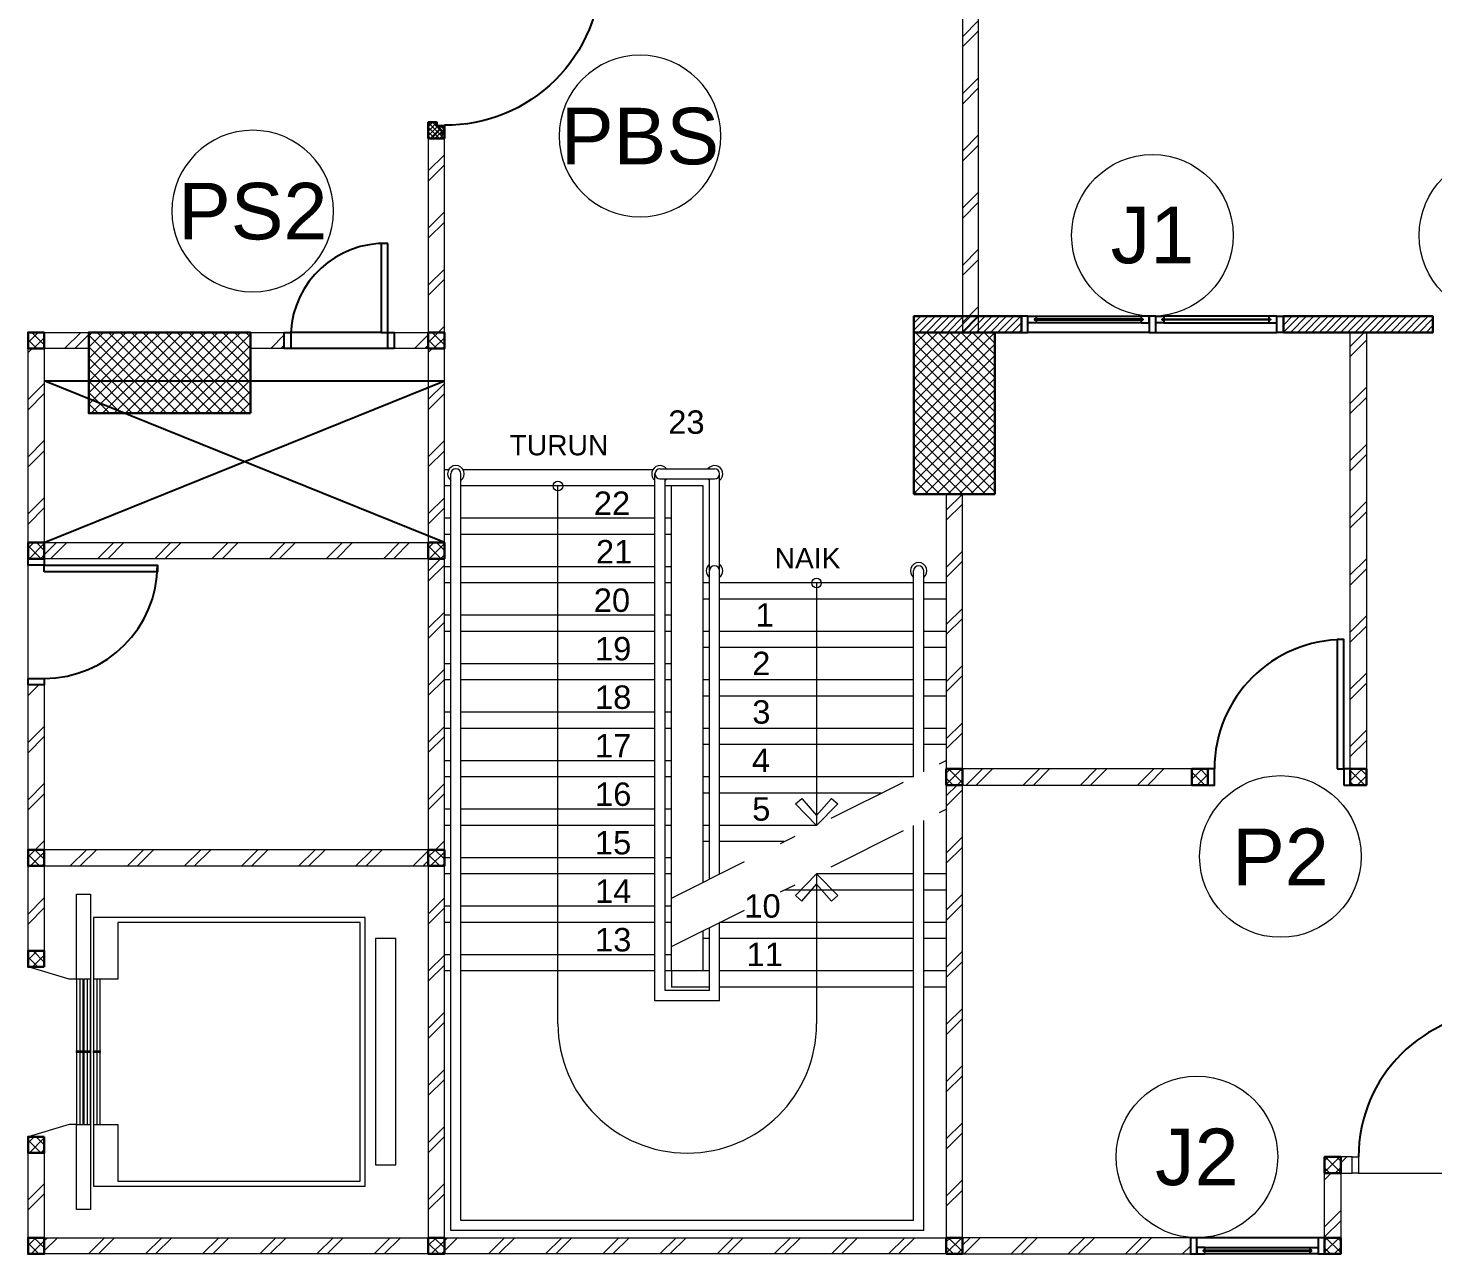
# Model space of a CAD drawing. Header units: millimetres. Extents: x -108 to 351, y -17 to 192.
# Drawn here: x 158.84 to 167.53, y 7.9 to 15.48 of the extents above; entities that cross this region are included whole.
import ezdxf
from ezdxf.enums import TextEntityAlignment as Align

# ---------------------------------------------------------------- set-up
doc = ezdxf.new("R2010")
doc.units = ezdxf.units.MM
doc.linetypes.add('DASHDOT', pattern=[1, 0.5, -0.25, 0, -0.25])
for name, color, linetype, lineweight in [('ars', 11, 'Continuous', 0), ('ars @ 1', 11, 'Continuous', 0), ('ARSIR', 31, 'Continuous', 5), ('KACA', 151, 'Continuous', 5), ('KOL', 1, 'Continuous', 30), ('KOLOM', 4, 'Continuous', 9), ('lan', 7, 'Continuous', 15), ('LIFT', 15, 'Continuous', 15), ('NOT', 7, 'Continuous', 20), ('Stair', 7, 'Continuous', 15), ('tem', 5, 'Continuous', 20)]:
    doc.layers.add(name, color=color, linetype=linetype, lineweight=lineweight)
doc.layers.add('as', color=1, linetype='Continuous', plot=False)
for name, color, linetype in [('HID', 1, 'Continuous'), ('Kusen', 30, 'Continuous'), ('STL', 6, 'Continuous')]:
    doc.layers.add(name, color=color, linetype=linetype)
doc.styles.add('RM25', font='arial.ttf')
doc.styles.add('S', font='simplex', dxfattribs={"width": 0.75})
doc.styles.get("Standard").update_dxf_attribs({"font": 'arial.ttf'})
pattern_1 = [(45, (0, 0), (-0.1767767, 0.1767767), []), (45, (0.0625, 0), (-0.1767767, 0.1767767), [])]
pattern_2 = [(225, (1.1, 1e-06), (-0.014142, 0.014142), []), (135, (1.1, 1e-06), (0.014142, 0.014142), [])]
pattern_3 = [(315, (-2e-13, 1e-06), (0.014142, 0.014142), []), (45, (-2e-13, 1e-06), (-0.014142, 0.014142), [])]
pattern_4 = [(45, (504.54594, -325.874947), (-0.0220970869, 0.0220970869), [])]
pattern_5 = [(225, (18.8672, 56.584), (0.1767767, -0.1767767), []), (225, (18.8047, 56.584), (0.1767767, -0.1767767), [])]

# ---------------------------------------------------------------- blocks, each defined once
blk = doc.blocks.new('K 10.10')
at = {"layer": 'ars'}
h = blk.add_hatch(dxfattribs=at)
h.set_pattern_fill('_USER', color=256, scale=0.05, angle=45, double=1, pattern_type=0)
h.set_pattern_definition([(45, (0, 0), (-0.035355339, 0.035355339), []), (135, (0, 0), (-0.035355339, -0.035355339), [])])
h.paths.add_polyline_path([(1560.5383, 1380.4069), (1560.6383, 1380.4069), (1560.6383, 1380.5069), (1560.5383, 1380.5069)])
at = {"layer": 'KOL'}
blk.add_lwpolyline([(1560.5383, 1380.4069), (1560.6383, 1380.4069), (1560.6383, 1380.5069), (1560.5383, 1380.5069)], close=True, dxfattribs=at)
blk = doc.blocks.new('k2')
at = {"layer": 'ars'}
h = blk.add_hatch(dxfattribs=at)
h.set_pattern_fill('_USER', color=256, scale=0.05, angle=45, double=1, pattern_type=0)
h.set_pattern_definition([(45, (0, -5), (-0.03535534, 0.03535534), []), (135, (0, -5), (-0.03535534, -0.03535534), [])])
h.paths.add_polyline_path([(-0.25, -0.5), (0.25, -0.5), (0.25, 0.5), (-0.25, 0.5)])
at = {"layer": 'KOL'}
blk.add_lwpolyline([(-0.25, -0.5), (0.25, -0.5), (0.25, 0.5), (-0.25, 0.5)], close=True, dxfattribs=at)
blk = doc.blocks.new('D-P90')
at = {"layer": 'ars'}
h = blk.add_hatch(dxfattribs=at)
h.set_pattern_fill('ANSI37', color=256, scale=0.005, angle=-90, style=0)
h.set_pattern_definition([(45, (-1350.94906, -1248.591899), (0.01122532015, -0.01122532015), []), (315, (-1350.94906, -1248.591899), (-0.01122532015, -0.01122532015), [])])
h.paths.add_polyline_path([(0.009, -0.1833, -0.414214), (0.01, -0.1843), (0.01, -1.1162, -0.414214), (0.009, -1.1172), (-0.0345, -1.1172, 0.414214), (-0.037, -1.1197), (-0.037, -1.142, -1), (-0.0385, -1.142), (-0.0385, -0.1585, -1), (-0.037, -0.1585), (-0.037, -0.1808, 0.414214), (-0.0345, -0.1833)])
at = {"layer": 'as'}
for p, q in [((-0.0395, -0.1577), (-0.0457, -0.1577)), ((-0.0425, -0.1608), (-0.0425, -0.1546))]:
    blk.add_line(p, q, dxfattribs=at)
at = {"layer": 'HID'}
for p, q in [((-0.0437, -0.1248), (-0.0915, -0.077)), ((-0.0423, -0.1234), (-0.0907, -0.075)), ((0.9423, -0.1234), (0.9907, -0.075)), ((0.9437, -0.1248), (0.9915, -0.077)), ((-0.0657, -0.147), (-0.023, -0.1043)), ((-0.0628, -0.147), (-0.023, -0.1072)), ((0.9657, -0.147), (0.923, -0.1043)), ((0.9628, -0.147), (0.923, -0.1072))]:
    blk.add_line(p, q, dxfattribs=at)
for points in [[(-0.0439, -0.1252), (-0.044, -0.1251), (-0.042, -0.1231), (-0.0419, -0.1232)], [(0.9439, -0.1252), (0.944, -0.1251), (0.942, -0.1231), (0.9419, -0.1232)]]:
    blk.add_lwpolyline(points, dxfattribs=at)
at = {"layer": 'KOL'}
blk.add_line((0.97, -0.13), (0.97, -0.15), dxfattribs=at)
at = {"layer": 'Kusen'}
for p, q in [((-0.0422, -0.1567), (-0.0378, -0.1577)), ((-0.0419, -0.1553), (-0.0376, -0.1562))]:
    blk.add_line(p, q, dxfattribs=at)
at = {"layer": 'Kusen', "ltscale": 2}
for p, q in [((-0.0986, -0.2206), (-0.0986, -1.0599)), ((-0.0786, -0.2406), (-0.0786, -1.0599)), ((-0.074, -0.2106), (-0.04, -0.2106)), ((-0.074, -0.2206), (-0.074, -0.2106)), ((-0.074, -0.2506), (-0.074, -0.2406)), ((-0.074, -0.2506), (-0.04, -0.2506)), ((-0.0615, -0.2506), (-0.0615, -0.2106)), ((-0.04, -0.2506), (-0.04, -0.2106)), ((0.0455, -0.2106), (0.0115, -0.2106)), ((0.0115, -0.2506), (0.0115, -0.2106)), ((0.0455, -0.2506), (0.0115, -0.2506)), ((0.033, -0.2506), (0.033, -0.2106)), ((0.0455, -0.2206), (0.0455, -0.2106)), ((0.0455, -0.2506), (0.0455, -0.2406)), ((0.0528, -0.2406), (0.0528, -1.0599)), ((0.0728, -0.2206), (0.0728, -1.0599)), ((-0.074, -1.0499), (-0.04, -1.0499)), ((-0.074, -1.0499), (-0.074, -1.0599)), ((-0.074, -1.0799), (-0.074, -1.0899)), ((-0.074, -1.0899), (-0.04, -1.0899)), ((-0.0615, -1.0499), (-0.0615, -1.0899)), ((-0.04, -1.0499), (-0.04, -1.0899)), ((0.0455, -1.0499), (0.0115, -1.0499)), ((0.0115, -1.0499), (0.0115, -1.0899)), ((0.0455, -1.0899), (0.0115, -1.0899)), ((0.033, -1.0499), (0.033, -1.0899)), ((0.0455, -1.0499), (0.0455, -1.0599)), ((0.0455, -1.0799), (0.0455, -1.0899))]:
    blk.add_line(p, q, dxfattribs=at)
for points in [[(-0.0986, -0.2406), (-0.0615, -0.2406), (-0.0615, -0.2206), (-0.0986, -0.2206), (-0.0986, -0.2406)], [(0.0728, -0.2406), (0.033, -0.2406), (0.033, -0.2206), (0.0728, -0.2206), (0.0728, -0.2406)], [(-0.1013, -1.0599), (-0.0615, -1.0599), (-0.0615, -1.0799), (-0.1013, -1.0799), (-0.1013, -1.0599)], [(0.0728, -1.0599), (0.033, -1.0599), (0.033, -1.0799), (0.0728, -1.0799), (0.0728, -1.0599)]]:
    blk.add_lwpolyline(points, dxfattribs=at)
at = {"layer": 'Kusen'}
blk.add_circle((-0.0425, -0.1577), 0.001, dxfattribs=at)
for radius, start, end in [(0.0025, 75.78042, 11.38506), (0.9611, 270, 0.45972)]:
    blk.add_arc((-0.0425, -0.1577), radius, start, end, dxfattribs=at)
at = {"layer": 'STL'}
for p, q in [((-0.0385, -0.1585), (-0.0385, -1.142)), ((-0.037, -0.1808), (-0.037, -0.1585)), ((-0.0345, -0.1833), (0.009, -0.1833)), ((0.01, -0.1843), (0.01, -1.1162)), ((-0.037, -1.1197), (-0.037, -1.142)), ((-0.0345, -1.1172), (0.009, -1.1172))]:
    blk.add_line(p, q, dxfattribs=at)
for points in [[(0, -0.1002), (0, -0.1032), (-0.0185, -0.1032, 0.414214), (-0.02, -0.1047), (-0.02, -0.148, -0.414214), (-0.022, -0.15), (-0.068, -0.15, -0.414214), (-0.07, -0.148), (-0.07, -0.13), (-0.067, -0.13), (-0.067, -0.1455, 0.414214), (-0.0655, -0.147), (-0.0245, -0.147, 0.414214), (-0.023, -0.1455), (-0.023, -0.1022, -0.414214), (-0.021, -0.1002)], [(0.9, -0.1002), (0.9, -0.1032), (0.9185, -0.1032, -0.414214), (0.92, -0.1047), (0.92, -0.148, 0.414214), (0.922, -0.15), (0.968, -0.15, 0.414214), (0.97, -0.148), (0.97, -0.13), (0.967, -0.13), (0.967, -0.1455, -0.414214), (0.9655, -0.147), (0.9245, -0.147, -0.414214), (0.923, -0.1455), (0.923, -0.1022, 0.414214), (0.921, -0.1002)]]:
    blk.add_lwpolyline(points, format="xyb", close=True, dxfattribs=at)
blk.add_lwpolyline([(0.009, -0.1818), (-0.0345, -0.1818, -0.414214), (-0.0355, -0.1808), (-0.0355, -0.1585, 1), (-0.04, -0.1585), (-0.04, -1.142, 1), (-0.0355, -1.142), (-0.0355, -1.1197, -0.414214), (-0.0345, -1.1187), (0.009, -1.1187, 0.414214), (0.0115, -1.1162), (0.0115, -0.1843)], format="xyb", dxfattribs=at)
for centre, radius, start, end in [((-0.0377, -0.1585), 0.00075, 0, 180), ((-0.0345, -0.1808), 0.0025, 180, 270), ((0.009, -0.1843), 0.0025, 360, 90), ((0.009, -0.1843), 0.001, 360, 90), ((-0.0345, -1.1197), 0.0025, 90, 180), ((0.009, -1.1162), 0.001, 270, 0), ((-0.0377, -1.142), 0.00075, 180, 0)]:
    blk.add_arc(centre, radius, start, end, dxfattribs=at)
blk = doc.blocks.new('PINTU DARURAT')
at = {"layer": 'ARSIR'}
h = blk.add_hatch(dxfattribs=at)
h.set_pattern_fill('_USER', color=256, scale=0.02, angle=315, style=0, double=1, pattern_type=0)
h.set_pattern_definition(pattern_3)
edge = h.paths.add_edge_path()
edge.add_line((0, 0), (0.1, 0))
edge.add_line((0.1, 0), (0.1, 0.0502))
edge.add_line((0.1, 0.0502), (0.077, 0.0502))
edge.add_line((0.077, 0.0502), (0.077, 0.0955))
edge.add_arc((0.0755, 0.0955), 0.0015, 360, 450)
edge.add_line((0.0755, 0.097), (0.0345, 0.097))
edge.add_arc((0.0345, 0.0955), 0.0015, 90, 180)
edge.add_line((0.033, 0.0955), (0.033, 0.08))
edge.add_line((0.033, 0.08), (0.03, 0.08))
edge.add_line((0.03, 0.08), (0.03, 0.1))
edge.add_line((0.03, 0.1), (0, 0.1))
edge.add_line((0, 0.1), (0, 0))
h = blk.add_hatch(dxfattribs=at)
h.set_pattern_fill('_USER', color=256, scale=0.02, angle=315, style=0, double=1, pattern_type=0)
h.set_pattern_definition(pattern_3)
edge = h.paths.add_edge_path()
edge.add_line((0, 0), (0.1, 0))
edge.add_line((0.1, 0), (0.1, 0.0502))
edge.add_line((0.1, 0.0502), (0.077, 0.0502))
edge.add_line((0.077, 0.0502), (0.077, 0.0955))
edge.add_arc((0.0755, 0.0955), 0.0015, 360, 450)
edge.add_line((0.0755, 0.097), (0.0345, 0.097))
edge.add_arc((0.0345, 0.0955), 0.0015, 90, 180)
edge.add_line((0.033, 0.0955), (0.033, 0.08))
edge.add_line((0.033, 0.08), (0.03, 0.08))
edge.add_line((0.03, 0.08), (0.03, 0.1))
edge.add_line((0.03, 0.1), (0, 0.1))
edge.add_line((0, 0.1), (0, 0))
h = blk.add_hatch(dxfattribs=at)
h.set_pattern_fill('_USER', color=256, scale=0.02, angle=315, style=0, double=1, pattern_type=0)
h.set_pattern_definition(pattern_2)
edge = h.paths.add_edge_path()
edge.add_line((1.1, 0), (1, 0))
edge.add_line((1, 0), (1, 0.0502))
edge.add_line((1, 0.0502), (1.023, 0.0502))
edge.add_line((1.023, 0.0502), (1.023, 0.0955))
edge.add_arc((1.0245, 0.0955), 0.0015, -630, -540, ccw=False)
edge.add_line((1.0245, 0.097), (1.0655, 0.097))
edge.add_arc((1.0655, 0.0955), 0.0015, -360, -270, ccw=False)
edge.add_line((1.067, 0.0955), (1.067, 0.08))
edge.add_line((1.067, 0.08), (1.07, 0.08))
edge.add_line((1.07, 0.08), (1.07, 0.1))
edge.add_line((1.07, 0.1), (1.1, 0.1))
edge.add_line((1.1, 0.1), (1.1, 0))
h = blk.add_hatch(dxfattribs=at)
h.set_pattern_fill('_USER', color=256, scale=0.02, angle=315, style=0, double=1, pattern_type=0)
h.set_pattern_definition(pattern_2)
edge = h.paths.add_edge_path()
edge.add_line((1.1, 0), (1, 0))
edge.add_line((1, 0), (1, 0.0502))
edge.add_line((1, 0.0502), (1.023, 0.0502))
edge.add_line((1.023, 0.0502), (1.023, 0.0955))
edge.add_arc((1.0245, 0.0955), 0.0015, -630, -540, ccw=False)
edge.add_line((1.0245, 0.097), (1.0655, 0.097))
edge.add_arc((1.0655, 0.0955), 0.0015, -360, -270, ccw=False)
edge.add_line((1.067, 0.0955), (1.067, 0.08))
edge.add_line((1.067, 0.08), (1.07, 0.08))
edge.add_line((1.07, 0.08), (1.07, 0.1))
edge.add_line((1.07, 0.1), (1.1, 0.1))
edge.add_line((1.1, 0.1), (1.1, 0))
at = {"layer": 'KOL'}
blk.add_line((1.1, 0.1), (1.1, 0), dxfattribs=at)
blk.add_line((1.1, 0.1), (1.1, 0), dxfattribs=at)
blk.add_line((1.1, 0.1), (1.1, 0), dxfattribs=at)
blk.add_line((1.1, 0.1), (1.1, 0), dxfattribs=at)
for points in [[(0, 0), (0.1, 0), (0.1, 0.0502), (0.077, 0.0502), (0.077, 0.0955, 0.414214), (0.0755, 0.097), (0.0345, 0.097, 0.414214), (0.033, 0.0955), (0.033, 0.08), (0.03, 0.08), (0.03, 0.1), (0, 0.1)], [(0, 0), (0.1, 0), (0.1, 0.0502), (0.077, 0.0502), (0.077, 0.0955, 0.414214), (0.0755, 0.097), (0.0345, 0.097, 0.414214), (0.033, 0.0955), (0.033, 0.08), (0.03, 0.08), (0.03, 0.1), (0, 0.1)], [(1.1, 0), (1, 0), (1, 0.0502), (1.023, 0.0502), (1.023, 0.0955, -0.414214), (1.0245, 0.097), (1.0655, 0.097, -0.414214), (1.067, 0.0955), (1.067, 0.08), (1.07, 0.08), (1.07, 0.1), (1.1, 0.1)], [(1.1, 0), (1, 0), (1, 0.0502), (1.023, 0.0502), (1.023, 0.0955, -0.414214), (1.0245, 0.097), (1.0655, 0.097, -0.414214), (1.067, 0.0955), (1.067, 0.08), (1.07, 0.08), (1.07, 0.1), (1.1, 0.1)]]:
    blk.add_lwpolyline(points, format="xyb", close=True, dxfattribs=at)
at = {"layer": 'Kusen', "xscale": -1, "rotation": 180}
blk.add_blockref('D-P90', (0.1, -0.05), dxfattribs=at)
blk = doc.blocks.new('T. J1')
at = {"layer": 'Kusen'}
for p, q in [((-0.7188, 0.1), (-0.0688, 0.1)), ((0.7212, 0.1), (0.0712, 0.1)), ((-0.0188, 0), (-0.7688, 0)), ((-0.0688, 0.06), (-0.7188, 0.06)), ((0.0212, 0), (0.7712, 0)), ((0.0712, 0.06), (0.7212, 0.06))]:
    blk.add_line(p, q, dxfattribs=at)
for points in [[(-0.8088, 0), (-0.7688, 0), (-0.7688, 0.1), (-0.8088, 0.1)], [(-0.0188, 0), (0.0212, 0), (0.0212, 0.1), (-0.0188, 0.1)], [(0.8112, 0), (0.7712, 0), (0.7712, 0.1), (0.8112, 0.1)]]:
    blk.add_lwpolyline(points, close=True, dxfattribs=at)
for points in [[(-0.7188, 0.0775), (-0.7188, 0.06), (-0.7688, 0.06), (-0.7688, 0.1), (-0.7188, 0.1), (-0.7188, 0.0825), (-0.7288, 0.0825), (-0.7288, 0.0775), (-0.7188, 0.0775)], [(-0.0688, 0.0775), (-0.0688, 0.06), (-0.0188, 0.06), (-0.0188, 0.1), (-0.0688, 0.1), (-0.0688, 0.0825), (-0.0588, 0.0825), (-0.0588, 0.0775), (-0.0688, 0.0775)], [(0.0712, 0.0775), (0.0712, 0.06), (0.0212, 0.06), (0.0212, 0.1), (0.0712, 0.1), (0.0712, 0.0825), (0.0612, 0.0825), (0.0612, 0.0775), (0.0712, 0.0775)], [(0.7212, 0.0775), (0.7212, 0.06), (0.7712, 0.06), (0.7712, 0.1), (0.7212, 0.1), (0.7212, 0.0825), (0.7312, 0.0825), (0.7312, 0.0775), (0.7212, 0.0775)]]:
    blk.add_lwpolyline(points, dxfattribs=at)
at = {"layer": 'Kusen', "color": 141}
for points in [[(-0.7288, 0.0775), (-0.0588, 0.0775), (-0.0588, 0.0825), (-0.7288, 0.0825)], [(0.7312, 0.0775), (0.0612, 0.0775), (0.0612, 0.0825), (0.7312, 0.0825)]]:
    blk.add_lwpolyline(points, close=True, dxfattribs=at)
blk = doc.blocks.new('P.80')
at = {"layer": 'Kusen'}
for points in [[(-69.8094, -74.8368), (-69.7694, -74.8368), (-69.7694, -74.0368), (-69.8094, -74.0368)], [(-70.6094, -74.9368), (-70.5694, -74.9368), (-70.5694, -74.8368), (-70.6094, -74.8368)], [(-69.7694, -74.9368), (-69.7294, -74.9368), (-69.7294, -74.8368), (-69.7694, -74.8368)]]:
    blk.add_lwpolyline(points, close=True, dxfattribs=at)
blk.add_arc((-69.7694, -74.8368), 0.8, 90, 180, dxfattribs=at)
blk = doc.blocks.new('P-90')
at = {"layer": 'Kusen'}
blk.add_lwpolyline([(374.6908, -21.5979), (374.7408, -21.5979), (374.7408, -22.4979), (374.6908, -22.4979)], close=True, dxfattribs=at)
at = {"layer": 'Kusen', "lineweight": 9}
for points in [[(373.8008, -22.4979), (373.8408, -22.4979), (373.8408, -22.5979), (373.8008, -22.5979)], [(374.7408, -22.4979), (374.7808, -22.4979), (374.7808, -22.5979), (374.7408, -22.5979)]]:
    blk.add_lwpolyline(points, close=True, dxfattribs=at)
at = {"layer": 'Kusen'}
blk.add_arc((374.7408, -22.4979), 0.9, 90, 180, dxfattribs=at)
blk = doc.blocks.new('T. J2')
at = {"layer": 'KACA', "color": 141}
blk.add_lwpolyline([(-0.3792, 0.0775), (0.2908, 0.0775), (0.2908, 0.0825), (-0.3792, 0.0825)], close=True, dxfattribs=at)
at = {"layer": 'Kusen'}
for p, q in [((-0.3692, 0.1), (0.2808, 0.1)), ((-0.4192, 0), (0.3308, 0)), ((0.2808, 0.06), (-0.3692, 0.06))]:
    blk.add_line(p, q, dxfattribs=at)
for points in [[(-0.4592, 0), (-0.4192, 0), (-0.4192, 0.1), (-0.4592, 0.1)], [(0.3308, 0), (0.3708, 0), (0.3708, 0.1), (0.3308, 0.1)]]:
    blk.add_lwpolyline(points, close=True, dxfattribs=at)
for points in [[(-0.3692, 0.0775), (-0.3692, 0.06), (-0.4192, 0.06), (-0.4192, 0.1), (-0.3692, 0.1), (-0.3692, 0.0825), (-0.3792, 0.0825), (-0.3792, 0.0775), (-0.3692, 0.0775)], [(0.2808, 0.0775), (0.2808, 0.06), (0.3308, 0.06), (0.3308, 0.1), (0.2808, 0.1), (0.2808, 0.0825), (0.2908, 0.0825), (0.2908, 0.0775), (0.2808, 0.0775)]]:
    blk.add_lwpolyline(points, dxfattribs=at)
blk = doc.blocks.new('LIFT PENUMPANG')
at = {"layer": 'LIFT'}
for points in [[(-0.7051, 1.955), (-0.7051, 1.83), (0.6949, 1.83), (0.6949, 1.955)], [(-0.8351, 1.765), (-0.8351, 0.085), (0.8249, 0.085), (0.8249, 1.765)], [(-0.8051, 1.735), (-0.8051, 0.235), (-0.4551, 0.235), (-0.4551, 0.085), (0.4449, 0.085), (0.4449, 0.235), (0.7949, 0.235), (0.7949, 1.735)], [(-0.4551, 0.085), (0.4449, 0.085), (0.4449, 0.125), (-0.4551, 0.125)], [(-0.4551, 0.105), (0.4449, 0.105), (0.4449, 0.125), (-0.4551, 0.125)], [(-0.0103, 0.125), (0, 0.125), (0, 0.085), (-0.0103, 0.085)], [(-0.4551, 0.025), (0.4449, 0.025), (0.4449, 0.065), (-0.4551, 0.065)], [(-0.4551, 0.045), (0.4449, 0.045), (0.4449, 0.065), (-0.4551, 0.065)], [(-0.4551, -0.02), (0.4449, -0.02), (0.4449, 0.02), (-0.4551, 0.02)], [(-0.4551, 0), (0.4449, 0), (0.4449, 0.02), (-0.4551, 0.02)], [(-0.0103, 0.065), (0, 0.065), (0, 0.025), (-0.0103, 0.025)], [(-0.0103, 0.02), (0, 0.02), (0, -0.02), (-0.0103, -0.02)]]:
    blk.add_lwpolyline(points, close=True, dxfattribs=at)
for points in [[(-0.4551, -0.02), (-0.9801, -0.02), (-0.9801, 0.065), (0.9699, 0.065), (0.9699, -0.02), (0.4449, -0.02)], [(-0.4551, -0.02), (-0.4551, -0.065), (-0.5301, -0.32)], [(0.4449, -0.02), (0.4449, -0.065), (0.5199, -0.32)]]:
    blk.add_lwpolyline(points, dxfattribs=at)
at = {"layer": 'KOLOM', "extrusion": (0, 0, -1), "zscale": -1, "rotation": 270}
blk.add_blockref('K 10.10', (-1379.8768, 1560.3183), dxfattribs=at)
at = {"layer": 'KOLOM', "extrusion": (0, 0, -1), "xscale": -1, "zscale": -1, "rotation": 90}
blk.add_blockref('K 10.10', (1379.887, 1560.3183), dxfattribs=at)
blk = doc.blocks.new('P.60')
at = {"layer": 'Kusen'}
for points in [[(1472.8348, 997.5354), (1472.8748, 997.5354), (1472.8748, 997.4354), (1472.8348, 997.4354)], [(1473.4748, 997.5354), (1473.5148, 997.5354), (1473.5148, 997.4354), (1473.4748, 997.4354)], [(1472.8748, 996.8854), (1472.9148, 996.8854), (1472.9148, 997.4354), (1472.8748, 997.4354)]]:
    blk.add_lwpolyline(points, close=True, dxfattribs=at)
blk.add_arc((1472.8948, 997.4658), 0.5808, 268.02661, 356.99428, dxfattribs=at)
blk = doc.blocks.new('LANTAI-1')
at = {"layer": 'ars'}
h = blk.add_hatch(dxfattribs=at)
h.set_pattern_fill('TEMBOK', color=256, scale=0.25)
h.set_pattern_definition(pattern_1)
h.paths.add_polyline_path([(6.5172, 16.3246), (6.6172, 16.3246), (6.6172, 14.2246), (6.5172, 14.2246)])
h = blk.add_hatch(dxfattribs=at)
h.set_pattern_fill('TEMBOK', color=256, scale=0.25)
h.set_pattern_definition(pattern_1)
h.paths.add_polyline_path([(3.2122, 15.4246), (3.3122, 15.4246), (3.3122, 14.2246), (3.2122, 14.2246)])
h = blk.add_hatch(dxfattribs=at)
h.set_pattern_fill('ANSI31', color=256, scale=0.25, angle=180, style=0)
h.set_pattern_definition(pattern_4)
h.paths.add_polyline_path([(6.2172, 14.2246), (6.8822, 14.2246), (6.8822, 14.3246), (6.2172, 14.3246)])
h = blk.add_hatch(dxfattribs=at)
h.set_pattern_fill('ANSI31', color=256, scale=0.25, angle=180, style=0)
h.set_pattern_definition(pattern_4)
h.paths.add_polyline_path([(8.5022, 14.2246), (9.4272, 14.2246), (9.4272, 14.3246), (8.5022, 14.3246)])
h = blk.add_hatch(dxfattribs=at)
h.set_pattern_fill('TEMBOK', color=256, scale=0.25)
h.set_pattern_definition([(45, (-5.4578, 1.34964), (-0.1767767, 0.1767767), []), (45, (-5.3953, 1.34964), (-0.1767767, 0.1767767), [])])
h.paths.add_polyline_path([(1.1122, 14.1246), (0.8372, 14.1246), (0.8372, 14.2246), (1.1122, 14.2246)])
h = blk.add_hatch(dxfattribs=at)
h.set_pattern_fill('TEMBOK', color=256, scale=0.25)
h.set_pattern_definition([(45, (-4.1828, 1.34964), (-0.1767767, 0.1767767), []), (45, (-4.1203, 1.34964), (-0.1767767, 0.1767767), [])])
h.paths.add_polyline_path([(2.3222, 14.1246), (2.1122, 14.1246), (2.1122, 14.2246), (2.3222, 14.2246)])
h = blk.add_hatch(dxfattribs=at)
h.set_pattern_fill('TEMBOK', color=256, scale=0.25)
h.set_pattern_definition([(45, (-3.2928, 1.34964), (-0.1767767, 0.1767767), []), (45, (-3.2303, 1.34964), (-0.1767767, 0.1767767), [])])
h.paths.add_polyline_path([(3.2122, 14.1246), (3.0022, 14.1246), (3.0022, 14.2246), (3.2122, 14.2246)])
h = blk.add_hatch(dxfattribs=at)
h.set_pattern_fill('TEMBOK', color=256, scale=0.25)
h.set_pattern_definition([(225, (16.36856, 55.47963), (0.1767767, -0.1767767), []), (225, (16.30606, 55.47963), (0.1767767, -0.1767767), [])])
h.paths.add_polyline_path([(9.0159, 11.5246), (8.9159, 11.5246), (8.9159, 14.2246), (9.0159, 14.2246)])
h = blk.add_hatch(dxfattribs=at)
h.set_pattern_fill('TEMBOK', color=256, scale=0.25)
h.set_pattern_definition(pattern_1)
h.paths.add_polyline_path([(0.8372, 12.9246), (0.8372, 14.1246), (0.7372, 14.1246), (0.7372, 12.9246)])
h = blk.add_hatch(dxfattribs=at)
h.set_pattern_fill('TEMBOK', color=256, scale=0.25)
h.set_pattern_definition(pattern_1)
h.paths.add_polyline_path([(3.3122, 12.9246), (3.3122, 14.1246), (3.2122, 14.1246), (3.2122, 12.9246)])
h = blk.add_hatch(dxfattribs=at)
h.set_pattern_fill('TEMBOK', color=256, scale=0.25)
h.set_pattern_definition(pattern_1)
h.paths.add_polyline_path([(6.5172, 11.5246), (6.5172, 13.2246), (6.4172, 13.2246), (6.4172, 11.5246)])
h = blk.add_hatch(dxfattribs=at)
h.set_pattern_fill('TEMBOK', color=256, scale=0.25)
h.set_pattern_definition(pattern_1)
h.paths.add_polyline_path([(3.2122, 12.8246), (0.8372, 12.8246), (0.8372, 12.9246), (3.2122, 12.9246)])
h = blk.add_hatch(dxfattribs=at)
h.set_pattern_fill('TEMBOK', color=256, scale=0.25)
h.set_pattern_definition(pattern_1)
h.paths.add_polyline_path([(3.3122, 11.0246), (3.3122, 12.8246), (3.2122, 12.8246), (3.2122, 11.0246)])
h = blk.add_hatch(dxfattribs=at)
h.set_pattern_fill('TEMBOK', color=256, scale=0.25)
h.set_pattern_definition([(225, (18.8672, 56.57964), (0.1767767, -0.1767767), []), (225, (18.8047, 56.57964), (0.1767767, -0.1767767), [])])
h.paths.add_polyline_path([(6.5172, 11.4246), (7.9359, 11.4246), (7.9359, 11.5246), (6.5172, 11.5246)])
h = blk.add_hatch(dxfattribs=at)
h.set_pattern_fill('TEMBOK', color=256, scale=0.25)
h.set_pattern_definition(pattern_1)
h.paths.add_polyline_path([(6.5172, 8.6246), (6.5172, 11.4246), (6.4172, 11.4246), (6.4172, 8.6246)])
h = blk.add_hatch(dxfattribs=at)
h.set_pattern_fill('TEMBOK', color=256, scale=0.25)
h.set_pattern_definition(pattern_5)
h.paths.add_polyline_path([(8.8572, 9.0242), (8.9272, 9.0242), (8.9272, 9.1242), (8.8572, 9.1242)])
h = blk.add_hatch(dxfattribs=at)
h.set_pattern_fill('TEMBOK', color=256, scale=0.25)
h.set_pattern_definition([(225, (18.87105, 56.584), (0.1767767, -0.1767767), []), (225, (18.80855, 56.584), (0.1767767, -0.1767767), [])])
h.paths.add_polyline_path([(8.7572, 8.6246), (8.7572, 9.0242), (8.8572, 9.0242), (8.8572, 8.6246)])
h = blk.add_hatch(dxfattribs=at)
h.set_pattern_fill('TEMBOK', color=256, scale=0.25)
h.set_pattern_definition(pattern_1)
h.paths.add_polyline_path([(6.4172, 8.5246), (3.3122, 8.5246), (3.3122, 8.6246), (6.4172, 8.6246)])
h = blk.add_hatch(dxfattribs=at)
h.set_pattern_fill('TEMBOK', color=256, scale=0.25)
h.set_pattern_definition(pattern_5)
h.paths.add_polyline_path([(6.5172, 8.5246), (7.9272, 8.5246), (7.9272, 8.6246), (6.5172, 8.6246)])
at = {"layer": 'ars @ 1'}
h = blk.add_hatch(dxfattribs=at)
h.set_pattern_fill('TEMBOK', color=256, scale=0.25)
h.set_pattern_definition(pattern_1)
h.paths.add_polyline_path([(0.8372, 11.0246), (0.7372, 11.0246), (0.7372, 12.0446), (0.8372, 12.0446)])
h = blk.add_hatch(dxfattribs=at)
h.set_pattern_fill('TEMBOK', color=256, scale=0.25)
h.set_pattern_definition([(45, (1552.57382, -431.53056), (-0.176776695, 0.176776695), []), (45, (1552.63632, -431.53056), (-0.176776695, 0.176776695), [])])
h.paths.add_polyline_path([(0.8372, 11.0246), (0.8372, 10.9246), (3.2122, 10.9246), (3.2122, 11.0246)])
h = blk.add_hatch(dxfattribs=at)
h.set_pattern_fill('TEMBOK', color=256, scale=0.25)
h.set_pattern_definition(pattern_1)
h.paths.add_polyline_path([(0.8372, 10.3996), (0.7372, 10.3996), (0.7372, 10.9246), (0.8372, 10.9246)])
h = blk.add_hatch(dxfattribs=at)
h.set_pattern_fill('TEMBOK', color=256, scale=0.25)
h.set_pattern_definition(pattern_1)
h.paths.add_polyline_path([(3.2122, 8.6246), (3.3122, 8.6246), (3.3122, 10.9246), (3.2122, 10.9246)])
h = blk.add_hatch(dxfattribs=at)
h.set_pattern_fill('TEMBOK', color=256, scale=0.25)
h.set_pattern_definition(pattern_1)
h.paths.add_polyline_path([(0.8372, 8.6246), (0.7372, 8.6246), (0.7372, 9.1496), (0.8372, 9.1496)])
h = blk.add_hatch(dxfattribs=at)
h.set_pattern_fill('TEMBOK', color=256, scale=0.25)
h.set_pattern_definition(pattern_1)
h.paths.add_polyline_path([(0.8372, 8.5246), (0.8372, 8.6246), (3.3122, 8.6246), (3.3122, 8.5246)])
for p, q in [((2.9222, 14.2246), (2.3622, 14.2246)), ((2.9622, 14.1246), (2.3622, 14.1246)), ((0.8372, 13.9246), (3.3122, 13.9246)), ((3.3122, 12.9246), (0.8372, 13.9246)), ((0.8372, 12.9246), (3.3122, 13.9246))]:
    blk.add_line(p, q)
at = {"layer": 'ars'}
for p, q in [((3.3387, 13.3746), (3.3122, 13.3746)), ((3.3522, 8.6684), (3.3522, 13.3496)), ((3.4147, 8.7309), (3.4147, 13.3496)), ((4.6012, 13.3746), (3.4282, 13.3746)), ((4.6147, 10.0909), (4.6147, 13.3496)), ((4.646, 13.3809), (4.9835, 13.3809)), ((4.646, 13.3184), (4.9835, 13.3184)), ((4.6772, 10.1534), (4.6772, 13.3184)), ((4.9522, 10.8434), (4.9522, 13.3184)), ((5.0147, 10.8746), (5.0147, 13.3496)), ((3.3522, 13.0746), (3.3122, 13.0746)), ((4.6147, 13.0746), (3.4147, 13.0746)), ((4.7172, 13.0746), (4.6772, 13.0746)), ((3.3522, 12.7746), (3.3122, 12.7746)), ((4.6147, 12.7746), (3.4147, 12.7746)), ((4.7172, 12.7746), (4.6772, 12.7746)), ((6.2147, 11.4746), (6.2147, 12.7496)), ((6.2772, 11.5059), (6.2772, 12.7496)), ((4.9522, 12.5746), (4.9122, 12.5746)), ((6.2147, 12.5746), (5.0147, 12.5746)), ((6.4172, 12.5746), (6.2772, 12.5746)), ((3.3522, 12.4746), (3.3122, 12.4746)), ((4.6147, 12.4746), (3.4147, 12.4746)), ((4.7172, 12.4746), (4.6772, 12.4746)), ((4.9522, 12.2746), (4.9122, 12.2746)), ((6.2147, 12.2746), (5.0147, 12.2746)), ((6.4172, 12.2746), (6.2772, 12.2746)), ((3.3522, 12.1746), (3.3122, 12.1746)), ((4.6147, 12.1746), (3.4147, 12.1746)), ((4.7172, 12.1746), (4.6772, 12.1746)), ((4.9522, 11.9746), (4.9122, 11.9746)), ((6.2147, 11.9746), (5.0147, 11.9746)), ((6.4172, 11.9746), (6.2772, 11.9746)), ((3.3522, 11.8746), (3.3122, 11.8746)), ((4.6147, 11.8746), (3.4147, 11.8746)), ((4.7172, 11.8746), (4.6772, 11.8746)), ((4.9522, 11.6746), (4.9122, 11.6746)), ((6.2147, 11.6746), (5.0147, 11.6746)), ((6.4172, 11.6746), (6.2772, 11.6746)), ((3.3522, 11.5746), (3.3122, 11.5746)), ((4.6147, 11.5746), (3.4147, 11.5746)), ((4.7172, 11.5746), (4.6772, 11.5746)), ((4.9522, 11.3746), (4.9122, 11.3746)), ((6.0147, 11.3746), (5.0147, 11.3746)), ((3.3522, 11.2746), (3.3122, 11.2746)), ((4.6147, 11.2746), (3.4147, 11.2746)), ((4.7172, 11.2746), (4.6772, 11.2746)), ((6.2147, 8.7309), (6.2147, 11.1746)), ((6.2772, 8.6684), (6.2772, 11.2059)), ((4.9522, 11.0746), (4.9122, 11.0746)), ((5.4147, 11.0746), (5.0147, 11.0746)), ((3.3522, 10.9746), (3.3122, 10.9746)), ((4.6147, 10.9746), (3.4147, 10.9746)), ((4.7172, 10.9746), (4.6772, 10.9746)), ((6.2147, 10.7746), (5.4147, 10.7746)), ((6.4172, 10.7746), (6.2772, 10.7746)), ((3.3522, 10.6746), (3.3122, 10.6746)), ((4.6147, 10.6746), (3.4147, 10.6746)), ((4.7172, 10.6746), (4.6772, 10.6746)), ((4.9522, 10.1534), (4.9522, 10.5434)), ((5.0147, 10.0909), (5.0147, 10.5746)), ((4.9522, 10.4746), (4.9122, 10.4746)), ((6.2147, 10.4746), (5.0147, 10.4746)), ((6.4172, 10.4746), (6.2772, 10.4746)), ((3.3522, 10.3746), (3.3122, 10.3746)), ((4.6147, 10.3746), (3.4147, 10.3746)), ((4.7172, 10.3746), (4.6772, 10.3746)), ((4.7172, 10.2746), (4.7172, 10.1746)), ((4.9522, 10.1746), (4.7172, 10.1746)), ((6.2147, 10.1746), (5.0147, 10.1746)), ((6.4172, 10.1746), (6.2772, 10.1746)), ((5.0147, 10.0909), (4.6147, 10.0909)), ((4.9522, 10.1534), (4.6772, 10.1534)), ((6.2147, 8.7309), (3.4147, 8.7309)), ((6.2772, 8.6684), (3.3522, 8.6684))]:
    blk.add_line(p, q, dxfattribs=at)
for centre, radius, start, end in [((3.3835, 13.3496), 0.0512, 307.57187, 232.42813), ((4.646, 13.3496), 0.0512, 37.57187, 232.42813), ((4.9835, 13.3496), 0.0512, 307.57187, 142.42813), ((3.3835, 13.3496), 0.0312, 0, 180), ((4.646, 13.3496), 0.0312, 90, 270), ((4.646, 13.3496), 0.0512, 307.57187, 322.42813), ((4.9835, 13.3496), 0.0512, 217.57187, 232.42813), ((4.9835, 13.3496), 0.0312, 270, 90), ((4.9835, 12.7496), 0.0512, 127.57187, 232.42813), ((4.9835, 12.7496), 0.0312, 0, 180), ((4.9835, 12.7496), 0.0512, 307.57187, 52.42813), ((6.246, 12.7496), 0.0512, 307.57187, 232.42813), ((6.246, 12.7496), 0.0312, 0, 180)]:
    blk.add_arc(centre, radius, start, end, dxfattribs=at)
at = {"layer": 'KOL'}
for points in [[(6.2172, 14.2246), (6.8822, 14.2246), (6.8822, 14.3246), (6.2172, 14.3246)], [(8.5022, 14.2246), (9.4272, 14.2246), (9.4272, 14.3246), (8.5022, 14.3246)]]:
    blk.add_lwpolyline(points, close=True, dxfattribs=at)
at = {"layer": 'KOLOM'}
blk.add_lwpolyline([(8.0359, 11.5246), (8.0359, 11.4246), (7.9361, 11.4246), (7.9361, 11.5246)], close=True, dxfattribs=at)
at = {"layer": 'Kusen'}
for points in [[(0.7372, 12.7846), (0.7372, 12.8246), (0.8372, 12.8246), (0.8372, 12.7846)], [(0.8372, 12.7446), (0.8372, 12.7846), (1.5372, 12.7846), (1.5372, 12.7446)], [(0.7372, 12.0446), (0.7372, 12.0846), (0.8372, 12.0846), (0.8372, 12.0446)]]:
    blk.add_lwpolyline(points, close=True, dxfattribs=at)
blk.add_arc((0.8372, 12.7846), 0.7, 270, 0, dxfattribs=at)
at = {"layer": 'lan'}
for p, q in [((3.3522, 13.2746), (3.3122, 13.2746)), ((4.6147, 13.2746), (3.4147, 13.2746)), ((4.0147, 9.948), (4.0147, 13.2746)), ((4.9122, 13.2746), (4.6772, 13.2746)), ((4.7172, 10.2746), (4.7172, 13.2746)), ((4.9122, 10.8234), (4.9122, 13.2746)), ((3.3522, 12.9746), (3.3122, 12.9746)), ((4.6147, 12.9746), (3.4147, 12.9746)), ((4.7172, 12.9746), (4.6772, 12.9746)), ((0.7372, 12.0846), (0.7372, 12.7846)), ((3.3522, 12.6746), (3.3122, 12.6746)), ((4.6147, 12.6746), (3.4147, 12.6746)), ((4.7172, 12.6746), (4.6772, 12.6746)), ((4.9522, 12.6746), (4.9122, 12.6746)), ((6.2147, 12.6746), (5.0147, 12.6746)), ((5.6147, 12.6746), (5.6147, 11.1746)), ((6.4172, 12.6746), (6.2772, 12.6746)), ((3.3522, 12.3746), (3.3122, 12.3746)), ((4.6147, 12.3746), (3.4147, 12.3746)), ((4.7172, 12.3746), (4.6772, 12.3746)), ((4.9522, 12.3746), (4.9122, 12.3746)), ((6.2147, 12.3746), (5.0147, 12.3746)), ((6.4172, 12.3746), (6.2772, 12.3746)), ((3.3522, 12.0746), (3.3122, 12.0746)), ((4.6147, 12.0746), (3.4147, 12.0746)), ((4.7172, 12.0746), (4.6772, 12.0746)), ((4.9522, 12.0746), (4.9122, 12.0746)), ((6.2147, 12.0746), (5.0147, 12.0746)), ((6.4172, 12.0746), (6.2772, 12.0746)), ((3.3522, 11.7746), (3.3122, 11.7746)), ((4.6147, 11.7746), (3.4147, 11.7746)), ((4.7172, 11.7746), (4.6772, 11.7746)), ((4.9522, 11.7746), (4.9122, 11.7746)), ((6.2147, 11.7746), (5.0147, 11.7746)), ((6.4172, 11.7746), (6.2772, 11.7746)), ((3.3522, 11.4746), (3.3122, 11.4746)), ((4.6147, 11.4746), (3.4147, 11.4746)), ((4.7172, 11.4746), (4.6772, 11.4746)), ((4.9522, 11.4746), (4.9122, 11.4746)), ((6.2147, 11.4746), (5.0147, 11.4746)), ((3.3522, 11.1746), (3.3122, 11.1746)), ((4.6147, 11.1746), (3.4147, 11.1746)), ((4.7172, 11.1746), (4.6772, 11.1746)), ((4.9522, 11.1746), (4.9122, 11.1746)), ((5.6147, 11.1746), (5.0147, 11.1746)), ((3.3522, 10.8746), (3.3122, 10.8746)), ((4.6147, 10.8746), (3.4147, 10.8746)), ((4.7172, 10.8746), (4.6772, 10.8746)), ((6.2147, 10.8746), (5.6147, 10.8746)), ((5.6147, 10.8746), (5.6147, 9.948)), ((6.4172, 10.8746), (6.2772, 10.8746)), ((3.3522, 10.5746), (3.3122, 10.5746)), ((4.6147, 10.5746), (3.4147, 10.5746)), ((4.7172, 10.5746), (4.6772, 10.5746)), ((4.9122, 10.2746), (4.9122, 10.5234)), ((6.2147, 10.5746), (5.0147, 10.5746)), ((6.4172, 10.5746), (6.2772, 10.5746)), ((3.3522, 10.2746), (3.3122, 10.2746)), ((4.6147, 10.2746), (3.4147, 10.2746)), ((4.9522, 10.2746), (4.6772, 10.2746)), ((6.2147, 10.2746), (5.0147, 10.2746)), ((6.4172, 10.2746), (6.2772, 10.2746)), ((8.9672, 9.0242), (9.8672, 9.0242))]:
    blk.add_line(p, q, dxfattribs=at)
at = {"layer": 'lan', "linetype": 'DASHDOT'}
for p, q in [((4.721, 10.7278), (6.4172, 11.5759)), ((4.721, 10.4278), (6.4172, 11.2759))]:
    blk.add_line(p, q, dxfattribs=at)
at = {"layer": 'lan', "ltscale": 2}
for points in [[(5.7061, 11.3425), (5.7455, 11.3084), (5.6147, 11.1746), (5.4839, 11.3084), (5.5233, 11.3425), (5.6147, 11.237), (5.7061, 11.3425)], [(5.7061, 10.7068), (5.7455, 10.7409), (5.6147, 10.8746), (5.4839, 10.7409), (5.5233, 10.7068), (5.6147, 10.8123), (5.7061, 10.7068)]]:
    blk.add_lwpolyline(points, close=True, dxfattribs=at)
at = {"layer": 'lan'}
blk.add_arc((4.8147, 9.948), 0.8, 180, 0, dxfattribs=at)
at = {"layer": 'Stair'}
for centre in [(4.0147, 13.2746), (5.6147, 12.6746)]:
    blk.add_circle(centre, 0.0296, dxfattribs=at)
at = {"layer": 'tem'}
for points in [[(6.6172, 14.2246), (6.6172, 16.3246), (6.5172, 16.3246), (6.5172, 14.2246)], [(3.3122, 14.2246), (3.3122, 15.4246), (3.2122, 15.4246), (3.2122, 14.2246)], [(1.1122, 14.1246), (0.8372, 14.1246), (0.8372, 14.2246), (1.1122, 14.2246)], [(2.3222, 14.1246), (2.1122, 14.1246), (2.1122, 14.2246), (2.3222, 14.2246)], [(3.2122, 14.1246), (3.0022, 14.1246), (3.0022, 14.2246), (3.2122, 14.2246)], [(0.8372, 12.9246), (0.7372, 12.9246), (0.7372, 14.1246), (0.8372, 14.1246)], [(3.3122, 12.9246), (3.3122, 14.1246), (3.2122, 14.1246), (3.2122, 12.9246)], [(6.5172, 11.5246), (6.5172, 13.2246), (6.4172, 13.2246), (6.4172, 11.5246)], [(3.2122, 12.8246), (0.8372, 12.8246), (0.8372, 12.9246), (3.2122, 12.9246)], [(3.3122, 11.0246), (3.3122, 12.8246), (3.2122, 12.8246), (3.2122, 11.0246)], [(0.8372, 11.0246), (0.7372, 11.0246), (0.7372, 12.0446), (0.8372, 12.0446)], [(6.5172, 11.4246), (7.9359, 11.4246), (7.9359, 11.5246), (6.5172, 11.5246)], [(6.5172, 8.6246), (6.5172, 11.4246), (6.4172, 11.4246), (6.4172, 8.6246)], [(0.8372, 11.0246), (0.8372, 10.9246), (3.2122, 10.9246), (3.2122, 11.0246)], [(0.8372, 10.3996), (0.7372, 10.3996), (0.7372, 10.9246), (0.8372, 10.9246)], [(3.2122, 8.6246), (3.3122, 8.6246), (3.3122, 10.9246), (3.2122, 10.9246)], [(0.8372, 8.6246), (0.7372, 8.6246), (0.7372, 9.1496), (0.8372, 9.1496)], [(8.8572, 9.0242), (8.9272, 9.0242), (8.9272, 9.1242), (8.8572, 9.1242)], [(8.7572, 8.6246), (8.7572, 9.0242), (8.8572, 9.0242), (8.8572, 8.6246)], [(0.8372, 8.5246), (0.8372, 8.6246), (3.3122, 8.6246), (3.3122, 8.5246)], [(6.4172, 8.5246), (3.3122, 8.5246), (3.3122, 8.6246), (6.4172, 8.6246)], [(6.5172, 8.5246), (7.9272, 8.5246), (7.9272, 8.6246), (6.5172, 8.6246)]]:
    blk.add_lwpolyline(points, close=True, dxfattribs=at)
at = {"layer": 'tem', "ltscale": 2}
blk.add_lwpolyline([(9.0159, 11.5246), (8.9159, 11.5246), (8.9159, 14.2246), (9.0159, 14.2246)], close=True, dxfattribs=at)
at = {"color": 2, "rotation": 270}
blk.add_blockref('PINTU DARURAT', (3.2122, 16.5246), dxfattribs=at)
at = {"rotation": 270}
blk.add_blockref('LIFT PENUMPANG', (1.0572, 9.7695), dxfattribs=at)
at = {"layer": 'KOL', "rotation": 90}
blk.add_blockref('k2', (1.6122, 13.9746), dxfattribs=at)
at = {"layer": 'KOL'}
blk.add_blockref('k2', (6.4672, 13.7246), dxfattribs=at)
at = {"layer": 'KOLOM', "extrusion": (0, 0, -1), "xscale": -1, "zscale": -1}
for p, rotation in [((-1561.3755, 1394.6315), 180), ((-1563.8505, 1394.6315), 180), ((-1561.3755, 1393.3315), 180), ((-1563.8505, 1393.3315), 180), ((-1567.0555, 1391.9315), 180), ((-1568.5742, 1391.9315), 180), ((-1569.5542, 1391.9315), 180), ((-1561.3755, 1391.4315), 180), ((-1563.8505, 1391.4315), 180), ((-1569.3955, 1389.531), 180), ((-1561.3755, 1389.0315), 180), ((-1563.8505, 1389.0315), 180), ((-1567.0555, 1389.0315), 180), ((-1567.0555, 1389.0315), 180), ((1554.1211, -1371.8823), 359.9999999999999), ((-1569.3955, 1389.0315), 180)]:
    blk.add_blockref('K 10.10', p, dxfattribs=dict(at, rotation=rotation))
at = {"layer": 'Kusen', "rotation": 180}
for name, p in [('P.60', (1475.837, 1011.66)), ('T. J2', (8.298, 8.6246))]:
    blk.add_blockref(name, p, dxfattribs=at)
at = {"layer": 'Kusen'}
for name, p in [('T. J1', (7.6911, 14.2246)), ('P.80', (78.6452, 86.3614)), ('P-90', (-364.8736, 31.622))]:
    blk.add_blockref(name, p, dxfattribs=at)
at = {"layer": 'NOT', "char_height": 0.144817, "attachment_point": 1}
for s, insert in [('\\pi0.0474;23', (4.6497, 13.7421)), ('\\pi0.048141;22', (4.1885, 13.2406)), ('\\pi0.061378;21', (4.1885, 12.9406)), ('\\pi0.047647;20', (4.1885, 12.6406)), ('\\pi0.12569;1', (5.112, 12.5493)), ('\\pi0.055303;19', (4.1885, 12.3406)), ('\\pi0.1044;2', (5.112, 12.2493)), ('\\pi0.055303;18', (4.1885, 12.0406)), ('\\pi0.10494;3', (5.112, 11.9493)), ('\\pi0.055451;17', (4.1885, 11.7406)), ('\\pi0.10227;4', (5.112, 11.6493)), ('\\pi0.0555;16', (4.1885, 11.4406)), ('\\pi0.10435;5', (5.112, 11.3493)), ('\\pi0.054907;15', (4.1885, 11.1406)), ('\\pi0.055747;14', (4.1885, 10.8406)), ('\\pi0.055698;10', (5.112, 10.7493)), ('\\pi0.055451;13', (4.1885, 10.5406)), ('\\pi0.069429;11', (5.112, 10.4493))]:
    blk.add_mtext_dynamic_manual_height_columns(s, width=0.304716, gutter_width=1, heights=[0], dxfattribs=dict(at, insert=insert))
at = {"layer": 'NOT', "char_height": 0.125, "attachment_point": 1, "style": 'RM25'}
for s, width, insert in [('\\pi-0.023543;TURUN', 0.545599, (3.7391, 13.5892)), ('\\pi0.035295;NAIK', 0.464519, (5.3199, 12.89))]:
    blk.add_mtext_dynamic_manual_height_columns(s, width=width, gutter_width=1.25, heights=[0], dxfattribs=dict(at, insert=insert))
blk = doc.blocks.new('NAV')
blk.add_circle((0, -0.4), 0.4)
at = {"style": 'S', "width": 0.75, "flags": 4}
blk.add_attdef('AV', text='', height=0.3, dxfattribs=at).set_placement((0, -0.4), align=Align.MIDDLE)

msp = doc.modelspace()

# ---------------------------------------------------------------- block references
at = {"color": 2}
msp.add_blockref('LANTAI-1', (158.10666, -0.62888), dxfattribs=at)
at = {"layer": 'NOT'}
ref = msp.add_blockref('NAV', (162.62913, 15.31022), dxfattribs=dict(at, xscale=-1.25, yscale=1.25, zscale=1.25))
ref.add_attrib('AV', 'PBS', dxfattribs={"layer": '0', "height": 0.35, "flags": 4}).set_placement((162.62913, 14.81022), align=Align.MIDDLE)
ref = msp.add_blockref('NAV', (160.23337, 14.84586), dxfattribs=dict(at, xscale=-1.25, yscale=1.25, zscale=1.25))
ref.add_attrib('AV', 'PS2', dxfattribs={"layer": '0', "height": 0.35, "flags": 4}).set_placement((160.23337, 14.34586), align=Align.MIDDLE)
ref = msp.add_blockref('NAV', (165.79886, 13.69575), dxfattribs=dict(at, xscale=1.25, yscale=1.25, zscale=1.25, rotation=180))
ref.add_attrib('AV', 'J1', dxfattribs={"layer": '0', "height": 0.35, "flags": 4}).set_placement((165.79886, 14.19575), align=Align.MIDDLE)
ref = msp.add_blockref('NAV', (167.94886, 13.69575), dxfattribs=dict(at, xscale=1.25, yscale=1.25, zscale=1.25, rotation=180))
ref.add_attrib('AV', 'J2', dxfattribs={"layer": '0', "height": 0.35, "flags": 4}).set_placement((167.94886, 14.19575), align=Align.MIDDLE)
ref = msp.add_blockref('NAV', (166.59079, 9.85402), dxfattribs=dict(at, xscale=1.25, yscale=1.25, zscale=1.25, rotation=180))
ref.add_attrib('AV', 'P2', dxfattribs={"layer": '0', "height": 0.35, "flags": 4}).set_placement((166.59079, 10.35402), align=Align.MIDDLE)
ref = msp.add_blockref('NAV', (166.07386, 7.99575), dxfattribs=dict(at, xscale=1.25, yscale=1.25, zscale=1.25, rotation=180))
ref.add_attrib('AV', 'J2', dxfattribs={"layer": '0', "height": 0.35, "flags": 4}).set_placement((166.07386, 8.49575), align=Align.MIDDLE)

doc.saveas('drawing.dxf')
